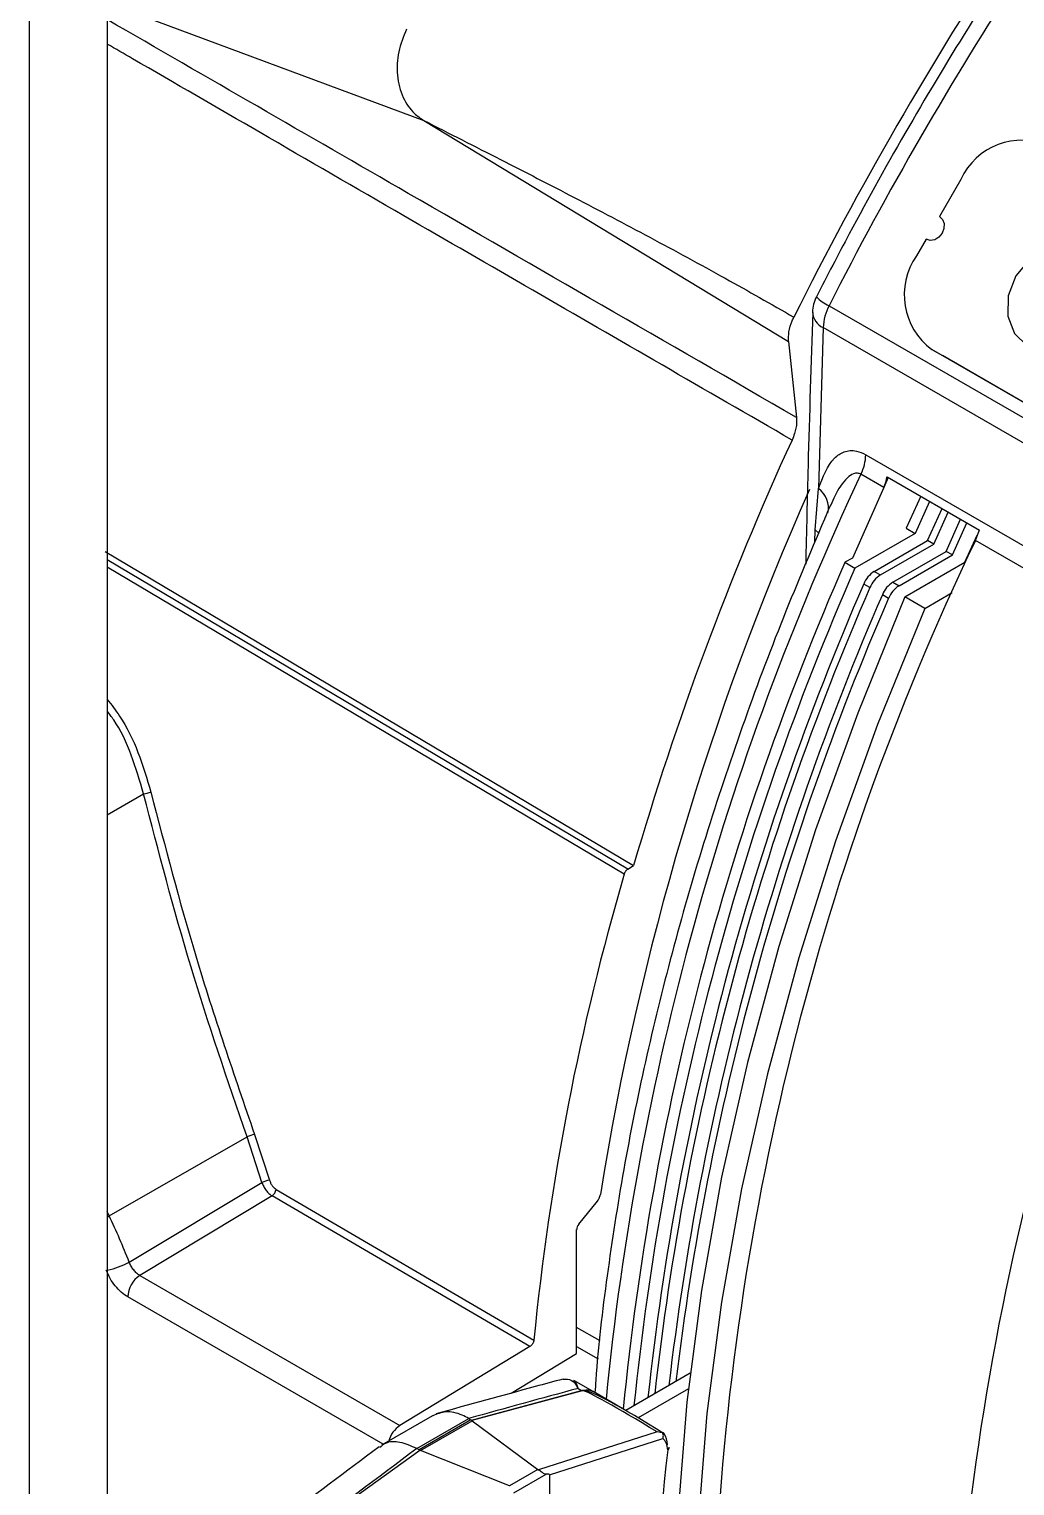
# Model space of a CAD drawing. Extents: x 7 to 113, y 1 to 87.
# Drawn here: x 15.197 to 16.874, y 67.284 to 69.763 of the extents above; entities that cross this region are included whole.
import ezdxf

# ---------------------------------------------------------------- set-up
doc = ezdxf.new("R2010")
doc.units = 0
doc.header["$MEASUREMENT"] = 0
doc.layers.add('OBJECT', color=7, linetype='CONTINUOUS')

msp = doc.modelspace()

# ---------------------------------------------------------------- linework, layer by layer
at = {"layer": 'OBJECT'}
for p, q in [((15.3295, 74.033), (15.3295, 66.9963)), ((15.1965, 73.9563), (15.1965, 66.8949)), ((15.3295, 69.8079), (15.8683, 69.6076)), ((15.8683, 69.6076), (16.4887, 69.2314)), ((16.7817, 69.5072), (16.7454, 69.4444)), ((16.7229, 69.4055), (16.7067, 69.3773)), ((16.5577, 69.2925), (17.2316, 68.9035)), ((16.5476, 69.2552), (16.5398, 68.9812)), ((17.2215, 68.8662), (16.5476, 69.2552)), ((16.4887, 69.2314), (16.5023, 69.1023)), ((17.358, 68.857), (16.7326, 69.2181)), ((16.7326, 69.2181), (16.7506, 69.2077)), ((17.376, 68.8466), (16.7506, 69.2077)), ((16.6202, 69.039), (17.2189, 68.6934)), ((16.6508, 68.9832), (16.612, 69.0056)), ((16.6585, 69), (16.6508, 68.9832)), ((16.6508, 68.9832), (16.6585, 69)), ((16.6563, 69.0013), (16.8135, 68.9105)), ((16.5341, 68.911), (16.5398, 68.9812)), ((16.6508, 68.9832), (16.5975, 68.8631)), ((16.7136, 68.9682), (16.689, 68.9137)), ((16.7286, 68.9595), (16.7041, 68.905)), ((16.7253, 68.8928), (16.7499, 68.9473)), ((16.7358, 68.8867), (16.7604, 68.9412)), ((16.757, 68.8744), (16.7816, 68.929)), ((16.7676, 68.8684), (16.7921, 68.9229)), ((16.5334, 68.8899), (16.5341, 68.911)), ((16.7041, 68.905), (16.6018, 68.846)), ((16.6345, 68.8404), (16.7253, 68.8928)), ((16.689, 68.9137), (16.7041, 68.905)), ((16.7358, 68.8867), (16.7253, 68.8928)), ((16.7888, 68.8561), (16.8095, 68.9021)), ((17.2107, 68.66), (16.8067, 68.8932)), ((15.3257, 68.8743), (16.2251, 68.3399)), ((16.645, 68.8343), (16.7358, 68.8867)), ((16.6662, 68.822), (16.757, 68.8744)), ((16.6768, 68.816), (16.7676, 68.8684)), ((16.7676, 68.8684), (16.757, 68.8744)), ((16.2154, 68.3338), (15.3295, 68.8602)), ((16.2091, 68.3251), (15.3295, 68.8477)), ((16.5975, 68.8631), (16.5848, 68.8558)), ((16.5848, 68.8558), (16.6018, 68.846)), ((16.6865, 68.7971), (16.7888, 68.8561)), ((16.7897, 68.8556), (16.7888, 68.8561)), ((16.6272, 68.8128), (16.6167, 68.8189)), ((16.6345, 68.8404), (16.645, 68.8343)), ((16.6662, 68.822), (16.6768, 68.816)), ((16.659, 68.7945), (16.6484, 68.8006)), ((16.7204, 68.7775), (16.6865, 68.7971)), ((16.7204, 68.7775), (16.767, 68.8043)), ((15.3295, 68.4263), (15.3912, 68.4617)), ((16.2154, 68.3338), (16.2251, 68.3399)), ((15.3329, 67.7435), (15.5674, 67.8779)), ((15.5926, 67.8006), (15.5674, 67.8779)), ((15.58, 67.8823), (15.6056, 67.8043)), ((15.3668, 67.665), (15.5926, 67.8006)), ((15.6099, 67.7776), (15.3849, 67.6422)), ((16.0486, 67.5211), (15.6099, 67.7776)), ((15.6168, 67.7887), (16.0554, 67.5323)), ((16.1318, 67.7295), (16.1635, 67.7689)), ((15.3329, 67.7435), (15.3295, 67.7508)), ((15.3295, 67.7415), (15.3329, 67.7435)), ((16.1282, 67.5096), (16.1282, 67.7204)), ((15.3849, 67.6422), (15.8274, 67.3867)), ((15.7988, 67.3549), (15.3642, 67.6058)), ((16.168, 67.531), (16.1282, 67.5539)), ((16.0486, 67.5211), (15.8274, 67.3867)), ((16.0166, 67.4418), (16.1282, 67.5096)), ((16.1282, 67.5213), (16.1647, 67.5002)), ((16.1563, 67.4445), (16.1232, 67.4636)), ((16.3213, 67.4758), (16.2117, 67.4125)), ((15.949, 67.3962), (16.1367, 67.4465)), ((16.1378, 67.4458), (15.95, 67.3955)), ((16.1307, 67.4499), (16.1367, 67.4465)), ((16.2097, 67.4137), (16.1563, 67.4445)), ((16.3183, 67.4495), (16.2327, 67.4001)), ((15.8831, 67.4036), (15.7961, 67.3534)), ((15.8564, 67.3476), (15.9448, 67.3986)), ((15.9484, 67.3965), (15.86, 67.3455)), ((15.8625, 67.3443), (15.9505, 67.3951)), ((15.9448, 67.3986), (15.9484, 67.3965)), ((15.95, 67.3955), (15.949, 67.3962)), ((15.9505, 67.3951), (16.0619, 67.3118)), ((16.2651, 67.3759), (16.0631, 67.3112)), ((16.0821, 67.3031), (16.2749, 67.3648)), ((15.657, 67.1981), (15.8611, 67.3448)), ((15.86, 67.3455), (15.8564, 67.3476)), ((16.0141, 67.2842), (15.8625, 67.3443)), ((16.0619, 67.3118), (16.0141, 67.2842)), ((16.0214, 67.2723), (16.0763, 67.304)), ((16.0821, 67.3031), (16.0821, 67.2096))]:
    msp.add_line(p, q, dxfattribs=at)
at = {"layer": 'OBJECT', "flags": 128}
for points in [[(16.7454, 69.4444), (16.7507, 69.4395), (16.7534, 69.4322), (16.7532, 69.4239), (16.7501, 69.4158), (16.7446, 69.409), (16.7375, 69.4047), (16.7299, 69.4034), (16.7229, 69.4055)], [(16.9885, 69.3861), (16.9596, 69.3946), (16.928, 69.3894), (16.8985, 69.3714), (16.8756, 69.3433), (16.8627, 69.3094), (16.8619, 69.2749), (16.8732, 69.245), (16.895, 69.2242)], [(16.5341, 68.911), (16.5404, 68.9055), (16.5407, 68.9052)], [(16.6865, 68.7971), (16.6064, 68.5992), (16.5349, 68.4007), (16.4723, 68.2023), (16.4189, 68.0049), (16.3749, 67.8093), (16.3405, 67.6164), (16.3158, 67.4268), (16.301, 67.2414), (16.296, 67.0611), (16.301, 66.8864), (16.3158, 66.7182), (16.3405, 66.5571), (16.3749, 66.4039), (16.4189, 66.2591), (16.4723, 66.1233), (16.5349, 65.9972), (16.6064, 65.8812), (16.6865, 65.7759)], [(16.7204, 68.7775), (16.6403, 68.5796), (16.5688, 68.3811), (16.5062, 68.1827), (16.4528, 67.9853), (16.4089, 67.7897), (16.3744, 67.5968), (16.3498, 67.4072), (16.3349, 67.2218), (16.33, 67.0415), (16.3349, 66.8668), (16.3498, 66.6986), (16.3744, 66.5375), (16.4089, 66.3843), (16.4528, 66.2395), (16.5062, 66.1037), (16.5688, 65.9776), (16.6403, 65.8616), (16.7204, 65.7563)]]:
    msp.add_lwpolyline(points, dxfattribs=at)
at = {"layer": 'OBJECT'}
for centre, radius, start, end in [((21.9113, 66.5748), 6.0486, 146.49364, 153.50635), ((21.9677, 66.5422), 6.069, 146.88862, 153.05247), ((16.8863, 69.4588), 0.1153, 66.3569, 155.1836), ((16.8009, 69.3109), 0.1153, 144.8151, 233.6485), ((16.5915, 69.2796), 0.062, 153.056, 178.3225), ((16.5862, 69.3557), 0.0693, 223.8152, 245.742), ((16.635, 69.2516), 0.0874, 152.0634, 177.6046), ((16.5605, 69.2835), 0.0311, 183.7935, 245.526), ((21.3485, 66.8449), 5.337, 155.4318, 163.7335), ((16.5352, 69.0422), 0.0851, 334.5118, 357.8246), ((20.9411, 66.9659), 4.7856, 154.7718, 174.4129), ((20.9553, 67.0138), 4.8476, 156.0724, 170.9036), ((16.5165, 68.9486), 0.0401, 346.9436, 54.3869), ((20.9244, 66.9217), 4.5653, 154.415, 178.3612), ((20.9114, 66.9525), 4.7267, 156.2556, 174.3854), ((20.9364, 66.94), 4.7351, 156.2648, 174.1755), ((20.9616, 66.9253), 4.7396, 156.4505, 173.8353), ((16.659, 68.8019), 0.0456, 122.5271, 158.0846), ((16.6696, 68.7958), 0.0456, 122.5271, 158.0846), ((16.6908, 68.7836), 0.0456, 122.5271, 158.0846), ((20.9787, 66.917), 4.7466, 156.4579, 173.6608), ((21.0133, 66.9003), 4.7606, 156.4729, 173.3098), ((21.0304, 66.892), 4.7675, 156.4803, 173.1357), ((16.7013, 68.7775), 0.0456, 122.5271, 158.0846), ((21.3283, 66.6885), 4.5653, 154.415, 178.3612), ((15.3098, 68.8155), 0.363, 282.9602, 284.9873), ((20.3666, 67.1079), 4.332, 163.6821, 174.3783), ((15.6304, 67.7185), 0.1714, 107.0926, 111.5683), ((15.6148, 67.7461), 0.0589, 98.9659, 112.1804), ((15.6014, 67.7906), 0.0155, 303.0812, 353.1382), ((14.2043, 67.21), 1.2483, 21.377, 25.2989), ((15.3076, 67.7697), 0.1203, 280.494, 299.4903), ((15.4105, 67.6036), 0.0463, 123.5404, 177.3256), ((16.1247, 67.4257), 0.0241, 56.864, 59.9619), ((16.145, 67.4235), 0.0238, 61.6323, 103.4928), ((16.1186, 67.4454), 0.0209, 1.0084, 3.5737), ((15.8534, 67.3478), 0.0468, 123.7064, 164.2934), ((16.2804, 67.3499), 0.00521, 300.7036, 358.1622), ((16.2819, 67.349), 0.00372, 287.7987, 347.3807), ((16.2756, 67.3493), 0.01, 353.5344, 0), ((16.2756, 67.3493), 0.01, 0, 2.6099)]:
    msp.add_arc(centre, radius, start, end, dxfattribs=at)
for centre, major_axis, ratio, start_param, end_param in [((16.6023, 68.9996), (0.0367, 0.0501), 0.810256, 4.963753, 5.278112), ((16.7839, 68.8948), (0.0287, 0.055), 0.340719, 4.860677, 5.175037), ((16.1353, 67.7245), (0.005, 0.00866), 0.577456, 1.309193, 2.356174), ((17.6609, 66.6217), (5.759, 1.2811), 0.198331, 1.795372, 1.829063), ((16.5285, 67.1603), (0.3934, -0.2851), 0.067897, 3.033861, 3.086525), ((16.5351, 67.1865), (0.3977, -0.259), 0.033271, 3.05906, 3.111723), ((16.5285, 67.1603), (0.3934, -0.2851), 0.067897, 2.312196, 3.033861), ((16.5351, 67.1865), (0.3977, -0.259), 0.033271, 2.338395, 3.05906), ((16.2614, 67.4835), (0.3275, 0.0723), 0.201878, 3.354669, 3.358873), ((16.2651, 67.4813), (0.3275, 0.0723), 0.201878, 3.358873, 3.365384), ((16.2653, 67.4815), (0.3234, 0.0744), 0.221608, 3.320575, 3.327093), ((16.2497, 67.3217), (0.0231, 0.0444), 0.54529, 5.527407, 6.189238), ((16.2422, 67.3256), (0.028, 0.0531), 0.550734, 5.531084, 6.011733), ((20.161, 68.5461), (13.5348, 9.6488), 0.094709, 1.826303, 1.841815), ((15.1653, 66.8507), (0.6943, 0.494), 0.104684, 0.047827, 0.051168), ((15.169, 66.8486), (0.6943, 0.494), 0.104684, 0.034736, 0.047827), ((15.1685, 66.8483), (0.6996, 0.4919), 0.108829, 0.07127, 0.084359), ((18.517, 68.3759), (1.5577, 2.9995), 0.54529, 2.183632, 2.479964), ((16.0882, 67.319), (0.0269, 0.0062), 0.221608, 3.327093, 3.467694), ((15.9563, 67.2429), (0.0583, 0.041), 0.108829, 0.04509, 0.07127), ((15.9516, 67.2676), (0.1305, 0.0357), 0.06024, 6.266726, 6.567396)]:
    msp.add_ellipse(centre, major_axis=major_axis, ratio=ratio, start_param=start_param, end_param=end_param, dxfattribs=at)
for points, knots in [([(16.8604, 69.8685), (16.8405, 69.8377), (16.7831, 69.7486), (16.6925, 69.5977), (16.6049, 69.4409), (16.5546, 69.3434), (16.5362, 69.3077)], [0, 0, 0, 0, 0.169694, 0.491692, 0.81372, 1, 1, 1, 1]), ([(16.5023, 69.1023), (16.2812, 69.23), (15.8862, 69.458), (15.4996, 69.6811), (15.3295, 69.7793)], [0, 0, 0, 0, 0.55977, 1, 1, 1, 1]), ([(15.8388, 69.7632), (15.8336, 69.7504), (15.8232, 69.725), (15.8214, 69.6836), (15.831, 69.6467), (15.8486, 69.6211), (15.8628, 69.6114), (15.8683, 69.6076)], [0, 0, 0, 0, 0.217935, 0.435233, 0.661573, 0.868603, 1, 1, 1, 1]), ([(16.4947, 69.0639), (16.4209, 69.1065), (16.2733, 69.1918), (16.0532, 69.3189), (15.8251, 69.4508), (15.5982, 69.5821), (15.4302, 69.6794), (15.3438, 69.7294), (15.3295, 69.7377)], [0, 0, 0, 0, 0.187901, 0.375791, 0.56367, 0.77459, 0.96248, 1, 1, 1, 1]), ([(15.8683, 69.6076), (15.9117, 69.5856), (15.9969, 69.5424), (16.1252, 69.4764), (16.2528, 69.4092), (16.3775, 69.3416), (16.459, 69.2953), (16.4979, 69.2731)], [0, 0, 0, 0, 0.206023, 0.404822, 0.608638, 0.812834, 1, 1, 1, 1]), ([(16.4887, 69.2314), (16.4887, 69.2369), (16.4885, 69.2479), (16.493, 69.2628), (16.4969, 69.271), (16.4979, 69.2731)], [0, 0, 0, 0, 0.425021, 0.850043, 1, 1, 1, 1]), ([(16.5299, 69.2812), (16.5271, 69.1943), (16.5225, 69.0518), (16.5192, 68.9086), (16.518, 68.8527)], [0, 0, 0, 0, 0.609928, 1, 1, 1, 1]), ([(16.5023, 69.1023), (16.5024, 69.0993), (16.5028, 69.0909), (16.5002, 69.0774), (16.4962, 69.0676), (16.4947, 69.0639)], [0, 0, 0, 0, 0.263884, 0.723099, 1, 1, 1, 1]), ([(16.5398, 68.9812), (16.5471, 69.0009), (16.557, 69.028), (16.5828, 69.0451), (16.6015, 69.0476), (16.6148, 69.0415), (16.6202, 69.039)], [0, 0, 0, 0, 0.50075, 0.686143, 0.873076, 1, 1, 1, 1]), ([(16.612, 69.0056), (16.6101, 69.0064), (16.6058, 69.0082), (16.5975, 69.0064), (16.5827, 68.9955), (16.5701, 68.9761), (16.5629, 68.9583), (16.5608, 68.9531)], [0, 0, 0, 0, 0.078074, 0.175193, 0.341224, 0.805773, 1, 1, 1, 1]), ([(16.5603, 68.9533), (16.5577, 68.9476), (16.554, 68.9396), (16.5507, 68.9314), (16.5497, 68.929)], [0, 0, 0, 0, 0.702928, 1, 1, 1, 1]), ([(16.5497, 68.929), (16.5244, 68.8696), (16.4729, 68.7483), (16.4047, 68.564), (16.3428, 68.3771), (16.2891, 68.1907), (16.2438, 68.0055), (16.2068, 67.8221), (16.1792, 67.6415), (16.1636, 67.5149), (16.1598, 67.4499), (16.1594, 67.4427)], [0, 0, 0, 0, 0.118756, 0.242359, 0.365986, 0.48964, 0.613327, 0.737049, 0.860812, 0.984616, 1, 1, 1, 1]), ([(15.3295, 68.6222), (15.3367, 68.6131), (15.3574, 68.5871), (15.3835, 68.5333), (15.3969, 68.4876), (15.4037, 68.4648)], [0, 0, 0, 0, 0.210646, 0.605905, 1, 1, 1, 1]), ([(15.3912, 68.4617), (15.3848, 68.4839), (15.3719, 68.5283), (15.3498, 68.5762), (15.3332, 68.5977), (15.3295, 68.6024)], [0, 0, 0, 0, 0.436802, 0.874687, 1, 1, 1, 1]), ([(15.5674, 67.8779), (15.5342, 67.9743), (15.4681, 68.1666), (15.4168, 68.3636), (15.3912, 68.4617)], [0, 0, 0, 0, 0.501523, 1, 1, 1, 1]), ([(15.4037, 68.4648), (15.428, 68.3716), (15.4793, 68.1751), (15.5453, 67.9832), (15.58, 67.8823)], [0, 0, 0, 0, 0.4742796, 1, 1, 1, 1]), ([(16.2091, 68.3251), (16.2093, 68.3256), (16.2096, 68.3266), (16.2103, 68.3281), (16.2111, 68.3295), (16.2121, 68.3309), (16.2131, 68.332), (16.2143, 68.3331), (16.215, 68.3336), (16.2154, 68.3338)], [0, 0, 0, 0, 0.143841, 0.287689, 0.431522, 0.575355, 0.719217, 0.857744, 1, 1, 1, 1]), ([(15.6056, 67.8043), (15.6062, 67.8027), (15.6073, 67.7994), (15.6101, 67.795), (15.6132, 67.7912), (15.6156, 67.7896), (15.6168, 67.7887)], [0, 0, 0, 0, 0.248699, 0.500161, 0.750977, 1, 1, 1, 1]), ([(15.5926, 67.8006), (15.5935, 67.7982), (15.5954, 67.7934), (15.5996, 67.7869), (15.6045, 67.7813), (15.6081, 67.7788), (15.6099, 67.7776)], [0, 0, 0, 0, 0.2497795, 0.4995782, 0.7496537, 1, 1, 1, 1]), ([(16.1635, 67.7689), (16.1642, 67.7699), (16.1652, 67.7712), (16.1663, 67.7733), (16.167, 67.7748), (16.1677, 67.7764), (16.1682, 67.7782), (16.1685, 67.7795), (16.1686, 67.7802)], [0, 0, 0, 0, 0.2699051, 0.4041681, 0.5384417, 0.6726889, 0.8069512, 1, 1, 1, 1]), ([(15.3849, 67.6422), (15.3831, 67.6434), (15.3794, 67.6459), (15.3743, 67.6514), (15.3698, 67.6579), (15.3678, 67.6626), (15.3668, 67.665)], [0, 0, 0, 0, 0.249341, 0.49971, 0.74966, 1, 1, 1, 1]), ([(15.3642, 67.6058), (15.3605, 67.6082), (15.3532, 67.6131), (15.3429, 67.6242), (15.3339, 67.637), (15.3297, 67.6465), (15.3276, 67.6512)], [0, 0, 0, 0, 0.2499898, 0.4998146, 0.7501668, 1, 1, 1, 1]), ([(16.0554, 67.5323), (16.0553, 67.5313), (16.055, 67.5298), (16.0542, 67.5277), (16.0534, 67.5263), (16.0525, 67.5249), (16.0515, 67.5236), (16.0502, 67.5222), (16.0492, 67.5215), (16.0486, 67.5211)], [0, 0, 0, 0, 0.235209, 0.351551, 0.467887, 0.584217, 0.700551, 0.816896, 1, 1, 1, 1]), ([(16.105, 67.4659), (16.0892, 67.4616), (16.0169, 67.4421), (15.9451, 67.4223), (15.889, 67.4068)], [0, 0, 0, 0, 0.217962, 1, 1, 1, 1]), ([(16.105, 67.4657), (16.11, 67.4659), (16.1197, 67.4662), (16.127, 67.4566), (16.1304, 67.4505), (16.1307, 67.45), (16.1307, 67.4499)], [0, 0, 0, 0, 0.499212, 0.956971, 0.994826, 1, 1, 1, 1]), ([(16.1307, 67.4499), (16.1307, 67.45), (16.1306, 67.4506), (16.13, 67.4524), (16.1281, 67.4577), (16.1262, 67.4631), (16.1233, 67.463), (16.1228, 67.463)], [0, 0, 0, 0, 0.008532, 0.081529, 0.26229, 0.88944, 1, 1, 1, 1]), ([(15.9444, 67.3988), (15.9408, 67.4008), (15.9278, 67.4078), (15.9055, 67.4125), (15.8904, 67.4063), (15.8832, 67.4033)], [0, 0, 0, 0, 0.165889, 0.597717, 1, 1, 1, 1]), ([(15.8561, 67.3478), (15.8464, 67.3519), (15.8271, 67.3602), (15.8051, 67.3597), (15.7962, 67.352), (15.7931, 67.3494)], [0, 0, 0, 0, 0.39605, 0.792094, 1, 1, 1, 1]), ([(16.2747, 67.3742), (16.2717, 67.3749), (16.2686, 67.3757), (16.2652, 67.3759), (16.2651, 67.3759)], [0, 0, 0, 0, 0.980022, 1, 1, 1, 1]), ([(16.2771, 67.3726), (16.2771, 67.3726), (16.277, 67.3736), (16.2764, 67.3744), (16.2751, 67.3742), (16.2747, 67.3742)], [0, 0, 0, 0, 0.021195, 0.717119, 1, 1, 1, 1]), ([(16.2749, 67.3648), (16.2749, 67.3648), (16.2751, 67.3654), (16.2756, 67.3672), (16.2759, 67.3701), (16.2754, 67.3726), (16.2748, 67.3739), (16.2747, 67.3742)], [0, 0, 0, 0, 0.01718, 0.202305, 0.556615, 0.898384, 1, 1, 1, 1]), ([(15.7921, 67.3507), (15.7355, 67.3082), (15.6412, 67.2375), (15.5474, 67.1665), (15.51, 67.1381)], [0, 0, 0, 0, 0.600831, 1, 1, 1, 1]), ([(16.0763, 67.304), (16.0752, 67.304), (16.0733, 67.3041), (16.0707, 67.306), (16.0681, 67.3083), (16.0655, 67.3102), (16.0637, 67.311), (16.0631, 67.3112)], [0, 0, 0, 0, 0.2815, 0.477143, 0.672465, 0.878459, 1, 1, 1, 1])]:
    msp.add_open_spline(points, degree=3, knots=knots, dxfattribs=at)

doc.saveas('drawing.dxf')
